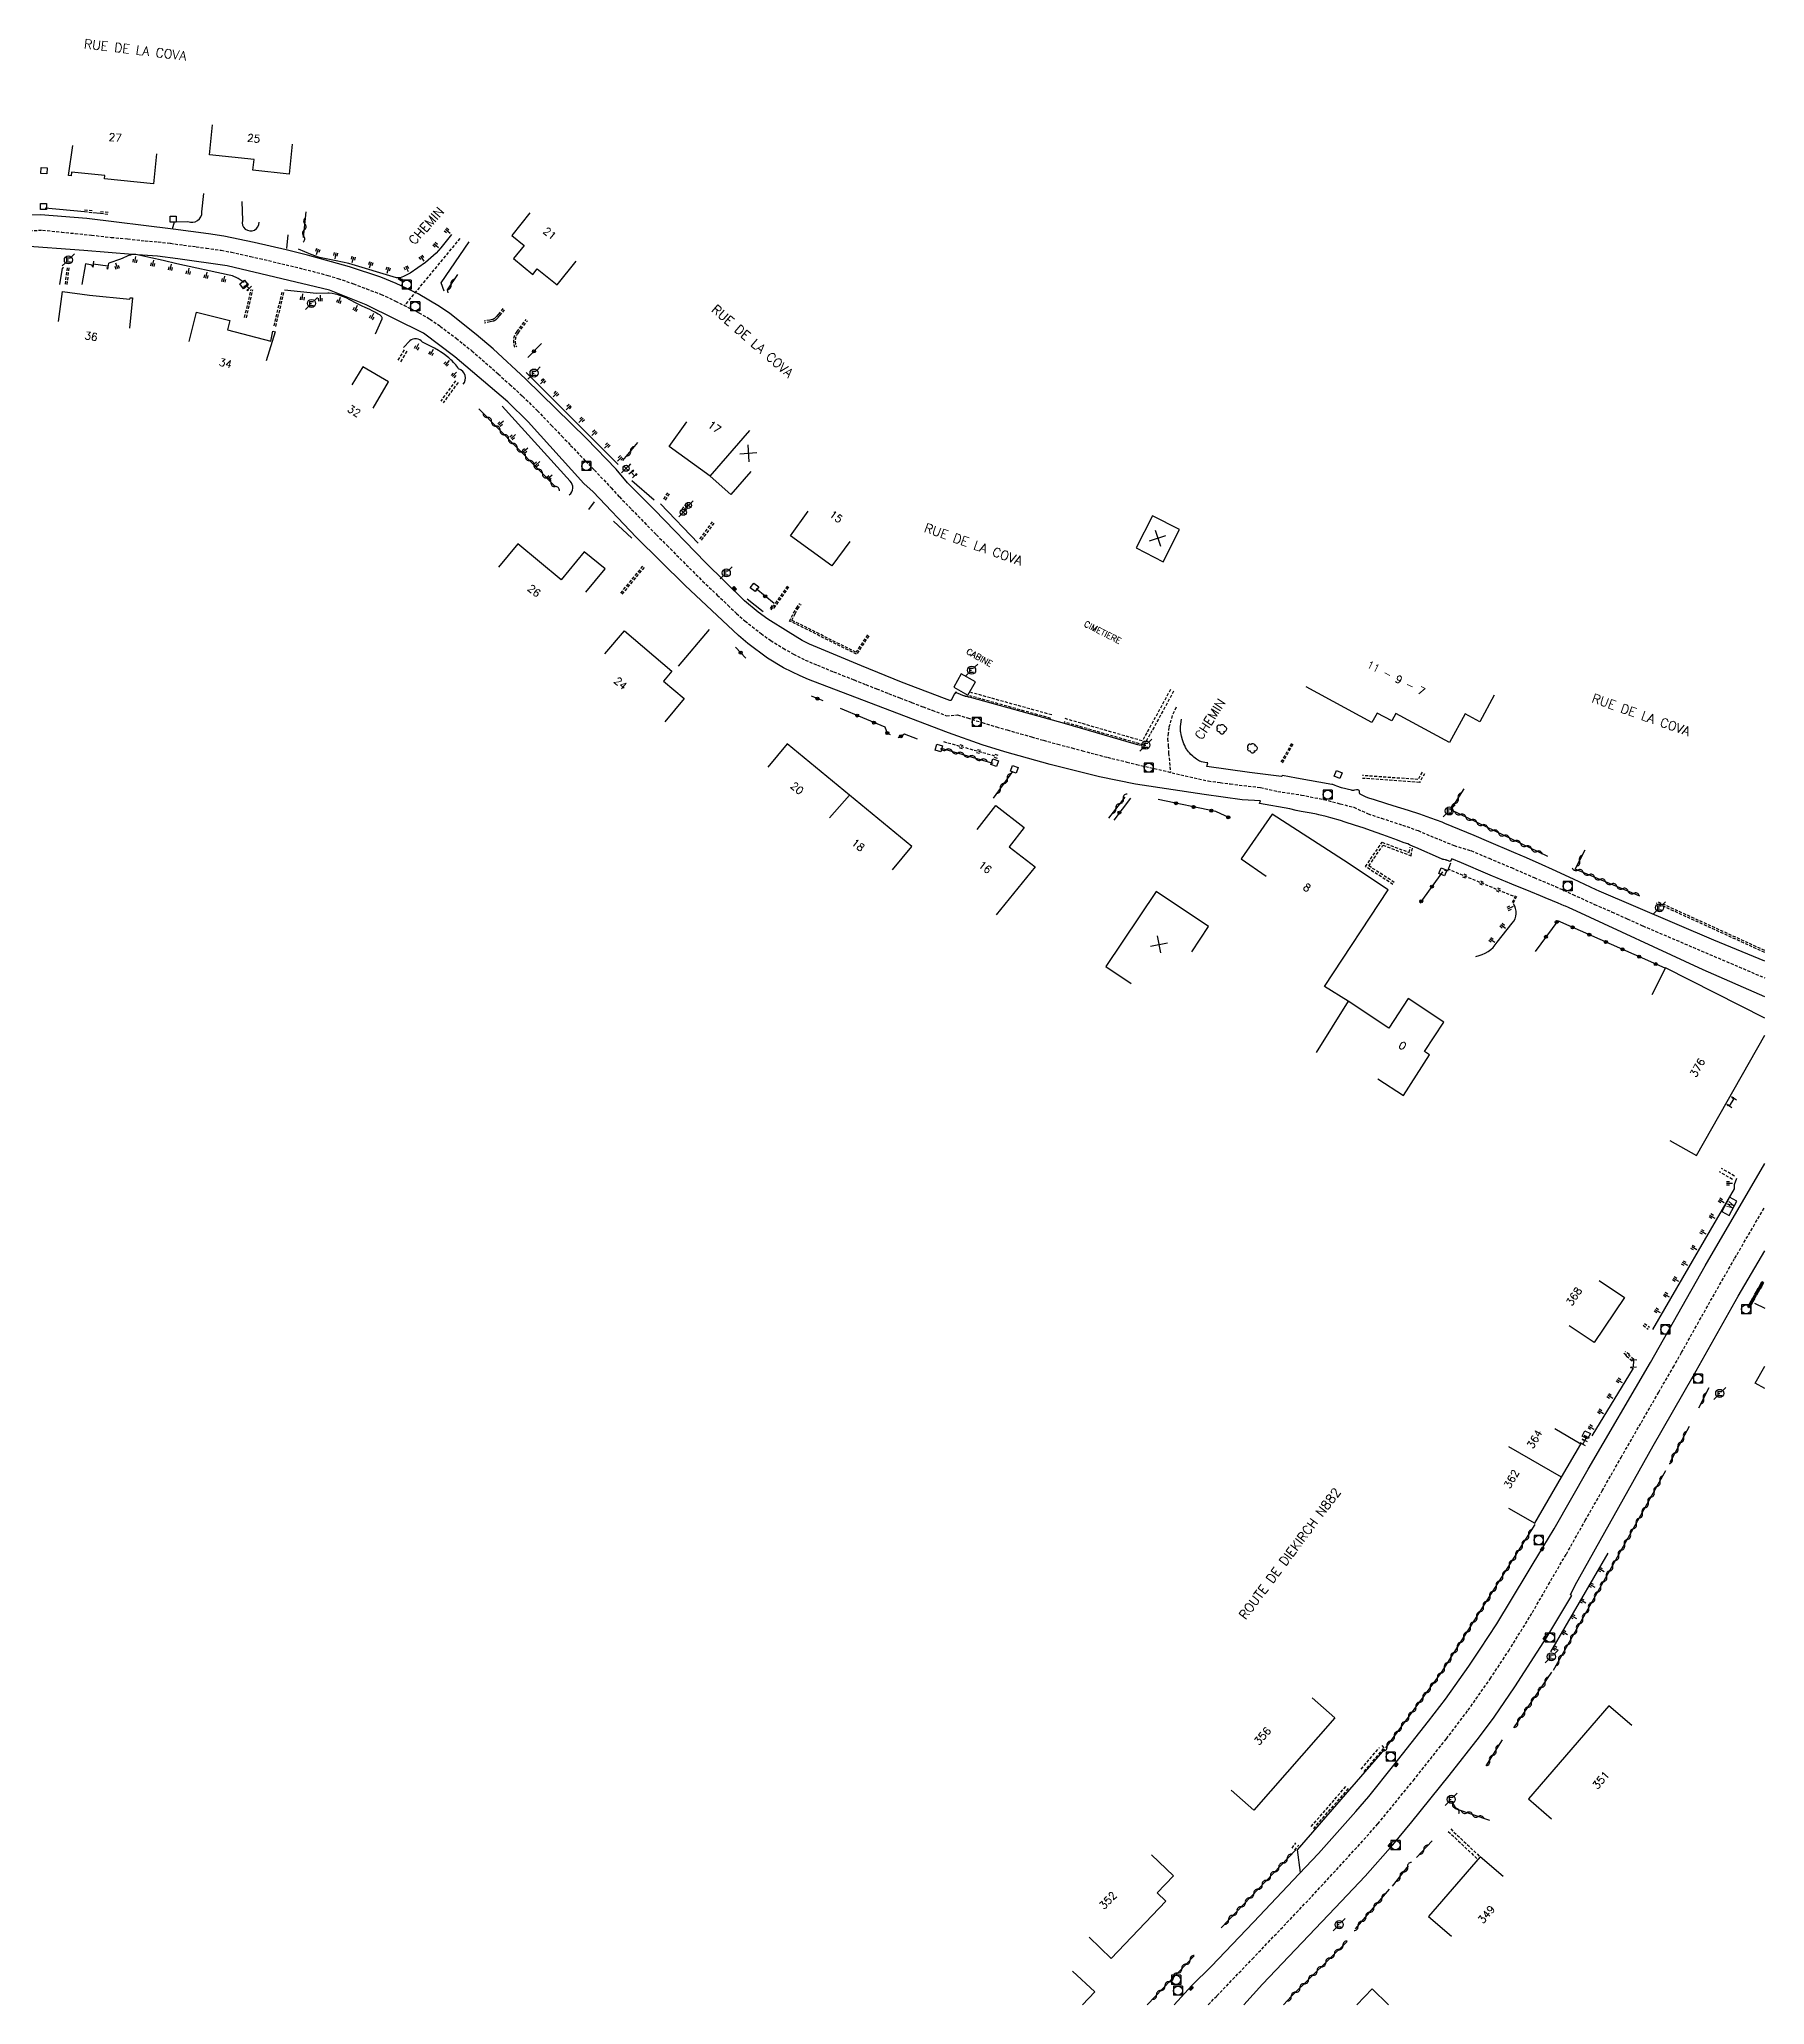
# Model space of a CAD drawing. Header units: millimetres. Extents: x 254000 to 255000, y 44000 to 45000.
# Drawn here: x 254715.3 to 255000, y 44000 to 44324.4 of the extents above; entities that cross this region are included whole.
import ezdxf
from ezdxf.enums import TextEntityAlignment as Align

# ---------------------------------------------------------------- set-up
doc = ezdxf.new("R2010")
doc.units = ezdxf.units.MM
doc.linetypes.add('DASHED', pattern=[0.75, 0.5, -0.25])
doc.layers.get('0').update_dxf_attribs({"linetype": 'CONTINUOUS'})
for name, color, linetype in [('W0001', 6, 'DASHED'), ('W0008', 7, 'CONTINUOUS'), ('W0100', 7, 'CONTINUOUS'), ('W0105', 7, 'CONTINUOUS'), ('W0112', 1, 'DASHED'), ('W0211', 2, 'CONTINUOUS'), ('W0220', 5, 'DASHED'), ('W0300', 7, 'CONTINUOUS'), ('W0310', 3, 'CONTINUOUS'), ('W0322', 7, 'CONTINUOUS'), ('W0400', 7, 'CONTINUOUS'), ('W0420', 7, 'CONTINUOUS'), ('W0454', 7, 'CONTINUOUS'), ('W0471', 7, 'CONTINUOUS'), ('W0984', 7, 'CONTINUOUS'), ('W0989', 7, 'CONTINUOUS'), ('W0991', 7, 'CONTINUOUS'), ('W1102', 7, 'CONTINUOUS')]:
    doc.layers.add(name, color=color, linetype=linetype)
doc.styles.get("Standard").update_dxf_attribs({"font": 'romans.shx', "width": 0.85})

# ---------------------------------------------------------------- blocks, each defined once
blk = doc.blocks.new('t310o')
at = {"color": 0, "linetype": 'Continuous'}
for centre, start, end in [((-0.5, 0.38), 216.8699, 323.1304), ((0.5, -0.37), 36.8699, 143.1303)]:
    blk.add_arc(centre, 0.625, start, end, dxfattribs=at)
blk = doc.blocks.new('t211o')
at = {"color": 0, "linetype": 'Continuous'}
for p, q in [((-0.29, 0.5), (-0.29, 0)), ((0, 1), (0, 0)), ((0.29, 0.5), (0.29, 0))]:
    blk.add_line(p, q, dxfattribs=at)
blk = doc.blocks.new('T400')
for p, q in [((-0.15, 0.3), (0.15, 0.3)), ((-0.15, -0.25), (-0.15, 0.3)), ((-0.15, 0.15), (0.15, 0.15)), ((-0.15, 0), (0.15, 0)), ((0.15, 0.3), (0.15, -0.25)), ((-0.15, -0.15), (0.15, -0.15)), ((-0.15, -0.25), (-0.15, -0.3)), ((-0.15, -0.3), (0.15, -0.3)), ((0.15, -0.3), (0.15, -0.25))]:
    blk.add_line(p, q)
blk = doc.blocks.new('t220o')
at = {"color": 0, "linetype": 'Continuous'}
for p, q in [((-0.25, 0.25), (0.25, 0.25)), ((-0.25, -0.25), (0.25, -0.25))]:
    blk.add_line(p, q, dxfattribs=at)
blk = doc.blocks.new('t322o')
at = {"color": 0, "linetype": 'Continuous'}
for radius in [0.25, 0.15]:
    blk.add_circle((0, 0), radius, dxfattribs=at)
blk = doc.blocks.new('t991o')
at = {"color": 0, "linetype": 'Continuous'}
for p, q in [((-1, 1), (1, -1)), ((-1, -1), (1, 1))]:
    blk.add_line(p, q, dxfattribs=at)
blk = doc.blocks.new('t112o')
at = {"color": 0, "linetype": 'Continuous'}
for p, q in [((-0.5, 0.5), (0.5, 0.5)), ((-0.5, -0.5), (-0.5, 0.5)), ((0.5, 0.5), (0.5, -0.5)), ((0.5, -0.5), (-0.5, -0.5))]:
    blk.add_line(p, q, dxfattribs=at)
blk = doc.blocks.new('T471')
for p, q in [((-0.333334, 0.333334), (-0.333334, -0.333334)), ((-0.333334, 0.333334), (0.333334, 0.333334)), ((-0.333334, 0), (0, 0)), ((0.500001, 0.500001), (1.000002, 1.000002)), ((-0.500001, -0.500001), (-1.000002, -1.000002)), ((-0.333334, -0.333334), (0.333334, -0.333334))]:
    blk.add_line(p, q)
blk.add_ellipse((0, 0), major_axis=(0.471405, 0.471405), ratio=1, start_param=5.4977871438, end_param=11.780972451)
blk = doc.blocks.new('t105o')
for p, q in [((-0.5, 0), (0.5, 0)), ((0.5, 0), (0.2, 0.1)), ((0.5, 0), (0.2, -0.1))]:
    blk.add_line(p, q)
blk = doc.blocks.new('T420')
for p, q in [((0.75, 0.75), (-0.75, 0.75)), ((-0.75, 0.75), (-0.75, -0.75)), ((0.75, 0.75), (0.75, -0.75)), ((0.75, -0.75), (-0.75, -0.75))]:
    blk.add_line(p, q)
blk.add_ellipse((0, 0), major_axis=(-0.53, 0.53), ratio=1, start_param=3.926991, end_param=10.210176)
blk = doc.blocks.new('T454')
for p, q in [((-0.25, 0.25), (0.25, -0.25)), ((-0.25, -0.25), (0.25, 0.25)), ((0.75, 0.75), (0.375, 0.375)), ((-0.375, -0.375), (-0.75, -0.75))]:
    blk.add_line(p, q)
blk.add_ellipse((0, 0), major_axis=(0.354, 0.354), ratio=1, start_param=5.497787143782138, end_param=11.78097245096172)
blk = doc.blocks.new('T300')
for p, q in [((-0.8, 0.51), (-0.86, 0.34)), ((-0.86, 0.34), (-0.86, 0.17)), ((-0.86, 0.17), (-0.74, 0.06)), ((-0.69, 0.63), (-0.8, 0.51)), ((-0.8, -0.06), (-0.74, 0.06)), ((-0.74, 0.06), (-0.69, 0.11)), ((-0.57, 0.69), (-0.69, 0.63)), ((-0.46, 0.69), (-0.57, 0.69)), ((-0.29, 0.63), (-0.46, 0.69)), ((-0.29, 0.63), (-0.17, 0.74)), ((-0.23, 0.57), (-0.29, 0.63)), ((-0.17, 0.74), (-0.06, 0.8)), ((-0.06, 0.8), (0.06, 0.8)), ((0.06, 0.8), (0.23, 0.74)), ((0.23, 0.74), (0.34, 0.63)), ((0.34, 0.63), (0.4, 0.51)), ((0.46, 0.46), (0.34, 0.46)), ((0.4, 0.51), (0.4, 0.46)), ((0.57, 0.4), (0.46, 0.46)), ((0.57, 0.4), (0.69, 0.29)), ((0.69, 0.29), (0.74, 0.17)), ((0.74, 0.06), (0.69, -0.17)), ((0.74, 0.17), (0.74, 0.06)), ((-0.8, -0.17), (-0.8, -0.06)), ((-0.8, -0.23), (-0.8, -0.17)), ((-0.74, -0.34), (-0.8, -0.23)), ((-0.69, -0.4), (-0.74, -0.34)), ((-0.51, -0.46), (-0.69, -0.4)), ((-0.4, -0.46), (-0.51, -0.46)), ((-0.4, -0.46), (-0.34, -0.46)), ((-0.34, -0.46), (-0.34, -0.4)), ((-0.34, -0.51), (-0.34, -0.46)), ((-0.29, -0.63), (-0.34, -0.51)), ((-0.17, -0.74), (-0.29, -0.63)), ((-0.06, -0.8), (-0.17, -0.74)), ((0.06, -0.8), (-0.06, -0.8)), ((0.17, -0.74), (0.06, -0.8)), ((0.23, -0.69), (0.17, -0.74)), ((0.29, -0.46), (0.23, -0.46)), ((0.29, -0.63), (0.23, -0.69)), ((0.46, -0.4), (0.29, -0.46)), ((0.34, -0.51), (0.29, -0.63)), ((0.34, -0.51), (0.34, -0.46)), ((0.57, -0.34), (0.46, -0.4)), ((0.63, -0.29), (0.57, -0.34)), ((0.69, -0.17), (0.63, -0.29))]:
    blk.add_line(p, q)

msp = doc.modelspace()

# ---------------------------------------------------------------- linework, layer by layer
at = {"layer": 'W0001'}
msp.add_line((254784.67, 44291.52), (254775.51, 44280.44), dxfattribs=at)
for points in [[(254713.64, 44292.79), (254715.81, 44292.88), (254718.91, 44292.56), (254718.91, 44292.56), (254721.18, 44292.32), (254723.9, 44292.05), (254727.12, 44291.68), (254729.84, 44291.44), (254732.72, 44291.12), (254734.86, 44290.95), (254736.9, 44290.7), (254736.9, 44290.7), (254739.06, 44290.41), (254741.14, 44290.14), (254742.82, 44289.91), (254745.29, 44289.55), (254746.97, 44289.24), (254750.12, 44288.54), (254751.64, 44288.18), (254751.64, 44288.18), (254753.84, 44287.67), (254755.98, 44287.17), (254758.15, 44286.63), (254760.33, 44286.09), (254762.87, 44285.4), (254762.87, 44285.4), (254764.53, 44284.9), (254764.53, 44284.9), (254767.09, 44284.02), (254767.09, 44284.02), (254769.24, 44283.2), (254771.68, 44282.28), (254771.68, 44282.28), (254774.04, 44281.15), (254776.03, 44280.18), (254777.92, 44279.24), (254779.73, 44278.19), (254781.43, 44277.02), (254781.43, 44277.02), (254784.05, 44275.02), (254786.65, 44272.95), (254788.92, 44270.96), (254791, 44269.14), (254792.91, 44267.41), (254795.02, 44265.45), (254797.44, 44263.1), (254799.77, 44260.66), (254801.49, 44258.89), (254802.94, 44257.36), (254805.41, 44254.76), (254806.86, 44253.28), (254809.61, 44250.35), (254810.99, 44248.86), (254810.99, 44248.86), (254813.01, 44246.79), (254813.01, 44246.79), (254815.11, 44244.62), (254817.1, 44242.59), (254818.86, 44240.84), (254818.86, 44240.84), (254821.5, 44238.17), (254824.73, 44234.96), (254827.14, 44232.65), (254828.91, 44230.96), (254828.91, 44230.96), (254830.32, 44229.62), (254830.32, 44229.62), (254831.72, 44228.38), (254831.72, 44228.38), (254834.37, 44226.28), (254835.96, 44225.16), (254838.03, 44223.87), (254839.7, 44222.92), (254841.66, 44221.91), (254843.66, 44221.08), (254843.66, 44221.08), (254846.34, 44219.98), (254847.81, 44219.4), (254849.72, 44218.65), (254849.72, 44218.65), (254851.66, 44217.87), (254853.43, 44217.18), (254853.43, 44217.18), (254855.43, 44216.39), (254857.29, 44215.66), (254859.22, 44214.93), (254859.22, 44214.93), (254861.11, 44214.2), (254862.61, 44213.63), (254864.99, 44212.73), (254866.81, 44212.87), (254866.81, 44212.87), (254868.44, 44212.36), (254870.86, 44211.61), (254870.86, 44211.61), (254873.2, 44210.9), (254874.98, 44210.38), (254877.18, 44209.76), (254877.18, 44209.76), (254879.01, 44209.24), (254880.97, 44208.69), (254883.33, 44208.03), (254885.68, 44207.43), (254885.68, 44207.43), (254887.4, 44206.95), (254889.51, 44206.4), (254891.55, 44205.87), (254891.55, 44205.87), (254894.72, 44205.09), (254894.72, 44205.09), (254896.34, 44204.67), (254908.17, 44201.97), (254908.17, 44201.97), (254910.15, 44201.7), (254911.8, 44201.47), (254916.79, 44200.9), (254919.64, 44200.24), (254923.54, 44199.65), (254927.23, 44198.91), (254929.96, 44198.2), (254932.17, 44197.63), (254934.55, 44196.56), (254934.55, 44196.56), (254936.74, 44195.81), (254940.24, 44194.69), (254942.79, 44193.77), (254942.79, 44193.77), (254944.84, 44192.9), (254948.74, 44191.31), (254951.53, 44190.47), (254954.52, 44189.2), (254958.19, 44187.66), (254961.96, 44186.02), (254965.47, 44184.55), (254968.34, 44183.23), (254971.9, 44181.6), (254974.83, 44180.33), (254977.32, 44179.21), (254979.88, 44178.05), (255000, 44169.47)], [(254902.85, 44214.13), (254902.21, 44212.75), (254901.68, 44210.78), (254901.57, 44209.83), (254901.46, 44208.92), (254901.57, 44207.75), (254901.62, 44206.53), (254901.95, 44203.39)], [(254908.18, 44000), (254909.6, 44001.46), (254915.45, 44007.56), (254921.15, 44013.54), (254925.25, 44017.85), (254930.83, 44023.89), (254936.18, 44029.85), (254942.03, 44037.02), (254947.48, 44043.9), (254947.48, 44043.9), (254951.06, 44048.61), (254954.71, 44053.79), (254957.75, 44058.42), (254961.68, 44064.73), (254964.32, 44069.35), (254967.27, 44074.37), (254970.39, 44079.92), (254973.18, 44084.81), (254976.3, 44090.31), (254979.65, 44096.11), (254982.52, 44101.09), (254984.93, 44105.25), (254986.28, 44107.66), (254988.89, 44112.3), (254991.07, 44116.2), (254995.07, 44123.19), (254998.13, 44128.43), (255000, 44131.63)]]:
    msp.add_lwpolyline(points, dxfattribs=at)
at = {"layer": 'W0008'}
for points in [[(254716.25, 44296.56), (254722.7, 44295.93)], [(254742.11, 44295.88), (254742.43, 44298.92)], [(254748.71, 44297.61), (254748.77, 44294.49)], [(254896.97, 44207.81), (254896.57, 44207.94), (254895.97, 44208.12), (254884.43, 44211.44), (254869.13, 44215.69), (254868.98, 44215.73), (254868.67, 44215.81), (254868.61, 44215.82), (254868.57, 44215.83), (254868.49, 44215.85), (254868.33, 44215.88), (254868.25, 44215.9), (254868.17, 44215.92), (254868.13, 44215.93), (254868.08, 44215.94), (254867.98, 44215.97), (254867.88, 44216.01), (254867.81, 44216.03), (254867.68, 44216.08), (254867.28, 44216.24), (254866.65, 44216.51), (254866.56, 44216.68), (254866.22, 44216.31), (254865.82, 44215.36), (254865.75, 44215.27), (254865.53, 44215.23), (254864.67, 44215.56), (254857.53, 44218.3), (254850.93, 44220.96), (254842.34, 44224.57), (254841.13, 44225.17), (254838.83, 44226.58), (254835.49, 44228.69), (254833.87, 44229.81), (254831.62, 44231.71), (254825.2, 44238.04), (254816.76, 44246.73), (254812.34, 44251.18), (254810.45, 44253.43), (254805.58, 44258.5), (254795.48, 44268.31), (254790.14, 44273.29), (254787.38, 44275.68), (254783.03, 44279.1), (254781.33, 44280.27), (254777.81, 44282.34), (254774.13, 44284.09), (254771.61, 44285.1), (254766.45, 44286.81), (254759.5, 44288.77), (254756.01, 44289.65), (254750.74, 44290.85), (254745.74, 44291.9), (254743.21, 44292.29), (254737.34, 44293.01), (254723.1, 44294.79), (254715.48, 44295.39), (254712.24, 44295.29)], [(254724.11, 44295.77), (254725.35, 44295.66)], [(254737.25, 44293.08), (254737.56, 44294.27), (254739.79, 44294.28)], [(255000, 44166.33), (254989.83, 44170.78), (254968.22, 44180.79), (254967.86, 44180.96), (254967.62, 44181.06), (254967.14, 44181.28), (254966.9, 44181.38), (254966.42, 44181.59), (254965.94, 44181.79), (254964.98, 44182.2), (254963.79, 44182.69), (254963, 44183.02), (254961.42, 44183.67), (254958.25, 44184.96), (254957.2, 44185.4), (254956.67, 44185.62), (254955.62, 44186.05), (254955.09, 44186.27), (254954.3, 44186.61), (254949.97, 44188.44), (254948.38, 44189.13), (254948.07, 44188.67), (254947.64, 44188.83), (254947.61, 44188.85), (254947.54, 44188.87), (254947.47, 44188.89), (254947.42, 44188.9), (254947.32, 44188.93), (254947.03, 44188.99), (254946.94, 44189.02), (254946.89, 44189.03), (254946.83, 44189.05), (254946.8, 44189.06), (254946.75, 44189.08), (254946.68, 44189.1), (254942.42, 44190.97), (254941.98, 44191.17), (254941.39, 44191.44), (254941.09, 44191.57), (254940.53, 44191.78), (254939.78, 44192.04), (254939.41, 44192.17), (254936.97, 44193.08), (254934.92, 44193.81), (254933.89, 44194.17), (254932.33, 44194.69), (254930.77, 44195.18), (254929.99, 44195.42), (254928.42, 44195.87), (254927.63, 44196.09), (254926.44, 44196.4), (254926.02, 44196.5), (254925.18, 44196.66), (254923.5, 44196.94), (254922.94, 44197.05), (254922.66, 44197.11), (254921.61, 44197.37), (254916.63, 44198.25), (254916.78, 44198.69), (254913.77, 44198.86), (254907.49, 44199.72), (254896.17, 44201.43), (254890.25, 44202.67), (254882.1, 44204.66), (254874.58, 44206.78), (254870.85, 44207.95), (254865.32, 44209.89), (254851.01, 44215.33), (254842.2, 44218.72), (254840.8, 44219.3), (254838.07, 44220.65), (254835.45, 44222.23), (254832.19, 44224.65), (254830.67, 44225.99), (254821.84, 44234.2), (254813.75, 44242.21), (254806.64, 44249.67), (254805.11, 44251.07), (254795.95, 44261.24), (254792.56, 44264.52), (254783.86, 44271.99), (254778.66, 44275.86), (254769.23, 44280.53), (254763.16, 44282.97), (254746.28, 44286.99), (254738.11, 44288.16), (254734.77, 44288.6), (254730.64, 44288.86), (254722.6, 44289.52), (254712.08, 44290.29)], [(254756.28, 44292.11), (254756.07, 44289.85)], [(254782.05, 44282.83), (254781.56, 44284.18), (254786.22, 44290.95)], [(254719.33, 44286.68), (254719.04, 44286.62), (254718.61, 44283.91)], [(254724, 44287.08), (254722.9, 44287.3), (254722.29, 44283.93)], [(254813.05, 44251.57), (254816.72, 44248.35)], [(254806.81, 44248.06), (254805.92, 44246.79)], [(254824.01, 44241.2), (254817.79, 44247.73)], [(254810.03, 44244.87), (254813.04, 44242.06)], [(254834.71, 44229.86), (254832.09, 44231.99)], [(254825.8, 44226.97), (254820.67, 44220.89)], [(255000, 44172.21), (254991.63, 44175.7), (254972.66, 44183.78), (254972.19, 44183.98), (254971.25, 44184.42), (254969.39, 44185.33), (254968.45, 44185.77), (254965, 44187.34), (254963.28, 44188.11), (254960.67, 44189.26), (254958.6, 44190.15), (254954.45, 44191.92), (254952.04, 44192.95), (254947.21, 44194.97), (254946.76, 44195.15), (254945.85, 44195.51), (254944.93, 44195.85), (254944.31, 44196.06), (254943.08, 44196.48), (254941.21, 44197.07), (254938.71, 44197.84), (254937.46, 44198.23), (254935.59, 44198.83), (254934.66, 44199.15), (254934.22, 44199.31), (254934, 44199.41), (254933.69, 44199.56), (254933.23, 44199.81), (254933.21, 44199.83), (254933.19, 44199.86), (254933.17, 44199.95), (254933.15, 44199.98), (254933.14, 44200.26), (254933.13, 44200.31), (254933.08, 44200.38), (254933.02, 44200.43), (254932.96, 44200.45), (254932.84, 44200.48), (254932.63, 44200.48), (254932.3, 44200.44), (254932.14, 44200.42), (254931.91, 44200.42), (254931.81, 44200.44), (254930.18, 44200.86), (254929.37, 44201.09), (254929.1, 44201.2), (254928.75, 44201.36), (254928.57, 44201.41), (254922.76, 44202.43), (254920.45, 44202.87), (254920.28, 44202.68), (254914.96, 44203.39), (254907.96, 44204.34), (254908.08, 44204.94), (254907.58, 44205.04), (254907.03, 44205.14), (254906.93, 44205.16), (254906.75, 44205.24), (254906.57, 44205.34), (254906.24, 44205.58), (254905.81, 44205.9), (254905.61, 44206.06), (254905.32, 44206.33), (254905.05, 44206.61), (254904.92, 44206.76), (254904.75, 44206.98), (254904.59, 44207.22), (254904.51, 44207.35), (254904.43, 44207.5), (254904.29, 44207.81), (254904.16, 44208.12), (254903.93, 44208.76), (254903.75, 44209.36), (254903.68, 44209.66), (254903.62, 44209.97), (254903.6, 44210.12), (254903.57, 44210.49), (254903.57, 44210.67), (254903.58, 44210.95), (254903.62, 44211.35), (254903.77, 44212.15)], [(254948.15, 44188.42), (254947.66, 44187.07), (254947.18, 44187.18)], [(254902.52, 44000), (254905.47, 44003.15), (254908.63, 44006.29), (254915.62, 44013.64), (254923.17, 44021.58), (254926.34, 44024.96), (254932.52, 44031.86), (254934.65, 44034.37), (254938.81, 44039.51), (254944.51, 44046.77), (254947.3, 44050.45), (254951.19, 44055.88), (254953.07, 44058.65), (254955.77, 44062.87), (254963.38, 44075.48), (254965.26, 44078.55), (254970.89, 44088.38), (254981.18, 44105.99), (254990.18, 44121.96), (255000, 44138.85)], [(254914.02, 44000), (254917.1, 44003.37), (254929.11, 44016.01), (254934.05, 44021.23), (254938.64, 44026.41), (254941.79, 44030.16), (254947.94, 44037.8), (254952.92, 44044.2), (254955.33, 44047.45), (254958.77, 44052.46), (254964.03, 44060.66), (254968.15, 44067.51), (254967.98, 44067.63), (254968.73, 44069.22), (254981.61, 44092.23), (254988.22, 44103.71), (254995.6, 44116.92), (255000, 44124.44)], [(254923.39, 44021.8), (254922.9, 44025.56), (254937.32, 44042.19)]]:
    msp.add_lwpolyline(points, dxfattribs=at)
for points in [[(254739.78, 44294.28, 0.532316), (254742.11, 44295.88)], [(254748.77, 44294.49, 1.136603), (254751.54, 44294.18)]]:
    msp.add_lwpolyline(points, format="xyb", dxfattribs=at)
at = {"layer": 'W0100'}
for points in [[(254757.01, 44307.09), (254756.48, 44302.11), (254750.51, 44302.75), (254750.7, 44304.51), (254743.35, 44305.29), (254743.87, 44310.26)], [(254734.59, 44305.48), (254734.08, 44300.5), (254726.02, 44301.32), (254726.08, 44301.89), (254720.6, 44302.45), (254720.52, 44301.86), (254720.09, 44301.92), (254720.77, 44306.87)], [(254796.23, 44295.76), (254793.22, 44291.99), (254795.25, 44290.36), (254793.49, 44288.17), (254796.73, 44285.57), (254797.45, 44286.47), (254800.71, 44283.86), (254803.84, 44287.76)], [(254726.58, 44286.91), (254724.13, 44287.25)], [(254749.91, 44283.26), (254749.37, 44283.78)], [(254718.45, 44277.79), (254719.09, 44282.75), (254723.57, 44282.17), (254730.22, 44281.46), (254730.27, 44281.73), (254730.64, 44281.69), (254730.16, 44276.72)], [(254739.99, 44274.47), (254741.2, 44279.32), (254746.72, 44277.94), (254746.32, 44276.4), (254753.45, 44274.56), (254753.81, 44276.2), (254754.19, 44276.08), (254752.7, 44271.31)], [(254770.34, 44263.51), (254772.87, 44267.83), (254768.63, 44270.31), (254766.82, 44267.33)], [(254832.68, 44253.04), (254829.41, 44249.26), (254825.96, 44252.25), (254819.18, 44257.19), (254822.12, 44261.23)], [(254812.93, 44252.95), (254813.51, 44252.32)], [(254849, 44241.49), (254846.05, 44237.45), (254839.22, 44242.43), (254842.16, 44246.47)], [(254805.44, 44233.12), (254808.63, 44236.97), (254805.2, 44239.81), (254801.36, 44235.16), (254794.21, 44241.08), (254791.02, 44237.23)], [(254808.58, 44222.93), (254811.82, 44226.74), (254819.65, 44220.07), (254818.28, 44218.46), (254821.7, 44215.55), (254818.47, 44211.74)], [(254955.37, 44216.15), (254952.99, 44211.75), (254950.55, 44213.07), (254947.97, 44208.3), (254939.11, 44213.08), (254938.46, 44211.87), (254936.03, 44213.18), (254935.19, 44211.63), (254924.31, 44217.5)], [(254856.06, 44187.31), (254859.24, 44191.17), (254838.66, 44208.12), (254835.48, 44204.26)], [(254870.04, 44193.98), (254873.11, 44197.93), (254877.8, 44194.27), (254875.34, 44191.11), (254879.58, 44187.81), (254873.17, 44179.86)], [(254936.17, 44152.8), (254940.37, 44150.08), (254944.69, 44156.76), (254943.87, 44157.3), (254947.03, 44162.18), (254941.19, 44166.05), (254937.96, 44161.18), (254931.24, 44165.64), (254927.35, 44168.05), (254937.88, 44183.98), (254930.49, 44188.92), (254918.71, 44196.49), (254913.61, 44189.12), (254917.73, 44186.28)], [(254905.46, 44173.79), (254908.23, 44177.96), (254899.6, 44183.71), (254891.28, 44171.32), (254895.44, 44168.54)], [(255000, 44162.83), (254983.65, 44171.13), (254981.38, 44166.67)], [(254984.37, 44142.65), (254988.72, 44140.18), (255000, 44160)], [(254994.18, 44148.3), (254994.94, 44149.55)], [(254972.69, 44119.51), (254976.84, 44116.74), (254971.86, 44109.29), (254967.71, 44112.06)], [(254978.35, 44105.2), (254978.38, 44106.4)], [(255000, 44101.69), (254998.41, 44102.58), (255000, 44105.4)], [(254957.73, 44081.95), (254962.06, 44079.45), (254966.46, 44087.08), (254969.66, 44092.52), (254965.35, 44095.05)], [(254970.01, 44092.48), (254970.31, 44093.11), (254970.66, 44093.73)], [(254925.31, 44050.66), (254929.08, 44047.37), (254915.72, 44032.1), (254911.95, 44035.39)], [(254978.08, 44046.07), (254974.3, 44049.34), (254961.02, 44033.96), (254964.8, 44030.7)], [(254888.54, 44011.12), (254892.15, 44007.65), (254901.19, 44017.08), (254899.73, 44018.47), (254902.41, 44021.27), (254898.8, 44024.73)], [(254956.82, 44021.13), (254953.04, 44024.39), (254944.54, 44014.56), (254948.33, 44011.29)], [(254887.44, 44000), (254889.43, 44002.11), (254885.79, 44005.54)], [(254932.7, 44000), (254935.21, 44002.61), (254937.93, 44000)]]:
    msp.add_lwpolyline(points, dxfattribs=at)
for points in [[(254903.42, 44243.46), (254898.96, 44245.73), (254896.26, 44240.42), (254900.73, 44238.15)], [(254868.52, 44216.15), (254869.74, 44218.31), (254867.39, 44219.63), (254866.17, 44217.46)], [(254994.21, 44133.3), (254992.92, 44130.9), (254994.15, 44130.24), (254995.43, 44132.61)]]:
    msp.add_lwpolyline(points, close=True, dxfattribs=at)
at = {"layer": 'W0112'}
for points in [[(254722.74, 44296.24), (254724.15, 44296.07)], [(254722.71, 44295.94), (254724.11, 44295.78)], [(254725.35, 44295.66), (254726.75, 44295.5)], [(254725.38, 44295.96), (254726.78, 44295.8)], [(254719.57, 44283.94), (254719.9, 44286.72)], [(254719.86, 44283.9), (254720.2, 44286.68)], [(254749.15, 44278.48), (254750.2, 44283.09)], [(254749.45, 44278.42), (254750.49, 44283.03)], [(254755.29, 44282.66), (254753.93, 44276.98)], [(254755.58, 44282.59), (254754.22, 44276.91)], [(254791.77, 44279.94), (254790.97, 44278.95), (254790.88, 44278.84), (254790.76, 44278.69), (254790.7, 44278.62), (254790.64, 44278.55), (254790.62, 44278.51), (254790.57, 44278.47), (254790.51, 44278.4), (254790.48, 44278.38), (254790.44, 44278.33), (254790.39, 44278.3), (254790.37, 44278.28), (254790.33, 44278.25), (254790.31, 44278.24), (254790.29, 44278.22), (254790.24, 44278.19), (254790.21, 44278.18), (254790.2, 44278.17), (254790.18, 44278.16), (254790.15, 44278.15), (254790.13, 44278.15), (254790.11, 44278.14), (254790.07, 44278.13), (254789.61, 44278.04), (254788.68, 44277.85)], [(254792, 44279.75), (254791.2, 44278.77), (254791.12, 44278.66), (254791, 44278.5), (254790.93, 44278.43), (254790.87, 44278.35), (254790.84, 44278.32), (254790.79, 44278.26), (254790.72, 44278.19), (254790.69, 44278.16), (254790.64, 44278.11), (254790.58, 44278.06), (254790.55, 44278.04), (254790.5, 44278.01), (254790.48, 44277.99), (254790.44, 44277.96), (254790.38, 44277.93), (254790.34, 44277.91), (254790.32, 44277.9), (254790.29, 44277.89), (254790.24, 44277.87), (254790.22, 44277.86), (254790.19, 44277.85), (254790.14, 44277.84), (254789.67, 44277.74), (254788.74, 44277.55)], [(254794.07, 44276.11), (254795.58, 44278.11)], [(254794.3, 44275.93), (254795.82, 44277.93)], [(254775.45, 44273.13), (254774.35, 44271.27)], [(254775.89, 44272.88), (254774.79, 44271.01)], [(254783.95, 44268.01), (254781.5, 44264.67)], [(254784.36, 44267.71), (254781.91, 44264.37)], [(254818.33, 44248.48), (254819.02, 44249.61)], [(254818.61, 44248.31), (254819.3, 44249.44)], [(254822, 44247.8), (254821.07, 44246.49)], [(254822.27, 44247.6), (254821.34, 44246.29)], [(254824.29, 44241.92), (254826.43, 44244.82)], [(254824.56, 44241.72), (254826.7, 44244.62)], [(254814.82, 44237.4), (254811.17, 44232.97)], [(254815.06, 44237.21), (254811.4, 44232.78)], [(254838.71, 44234.13), (254836.36, 44230.77), (254836.15, 44230.86), (254835.75, 44230.31)], [(254838.92, 44233.98), (254836.45, 44230.44), (254836.23, 44230.54), (254835.96, 44230.16)], [(254852.16, 44225.91), (254850.12, 44222.88), (254839.2, 44228.32), (254839.16, 44228.3), (254839.07, 44228.32), (254839.75, 44229.68), (254840.22, 44230.5), (254840.79, 44231.27)], [(254851.94, 44226.06), (254850.03, 44223.21), (254839.45, 44228.49), (254839.98, 44229.56), (254840.44, 44230.36), (254841, 44231.11)], [(254882.19, 44212.3), (254868.81, 44216.02)], [(254882.34, 44212.86), (254868.97, 44216.58)], [(254902.46, 44216.8), (254898.55, 44209.62), (254897.54, 44207.89), (254884.37, 44211.7)], [(254901.94, 44217.08), (254898.04, 44209.91), (254897.26, 44208.58), (254884.53, 44212.26)], [(254920.23, 44205.1), (254922.06, 44208.31)], [(254920.43, 44204.98), (254922.26, 44208.19)], [(254943.86, 44203.17), (254943.04, 44201.71), (254933.61, 44202.4)], [(254943.46, 44203.4), (254942.78, 44202.2), (254933.65, 44202.87)], [(254938.64, 44184.89), (254934.11, 44187.85), (254936.86, 44191.84), (254941.34, 44190.17), (254941.5, 44191.02)], [(254938.86, 44185.22), (254934.67, 44187.96), (254937.01, 44191.36), (254941.65, 44189.62), (254941.89, 44190.94)], [(254958.37, 44181.94), (254958.9, 44183.05)], [(254958.55, 44181.86), (254959.08, 44182.96)], [(255000, 44173.66), (254982.16, 44181.79)], [(255000, 44173.99), (254982.28, 44182.06)], [(254994.7, 44136.19), (254992.52, 44137.46)], [(254995.03, 44136.75), (254992.85, 44138.02)], [(254979.95, 44112.14), (254980.76, 44111.5)], [(254980.18, 44112.44), (254981, 44111.81)], [(254978.14, 44106.21), (254977.1, 44107.05), (254977.17, 44107.2), (254976.75, 44107.5)], [(254978.39, 44106.51), (254977.59, 44107.16), (254977.67, 44107.32), (254976.97, 44107.81)], [(254933.41, 44038.88), (254936.36, 44042.39), (254936.32, 44042.43)], [(254933.89, 44038.47), (254937.22, 44042.42), (254936.77, 44042.87)], [(254925.15, 44029.41), (254931.04, 44036.18)], [(254925.57, 44029.05), (254931.45, 44035.82)], [(254947.79, 44028.6), (254952.67, 44023.96)], [(254948.18, 44029.01), (254953.06, 44024.38)], [(254922, 44025.86), (254922.65, 44026.7)], [(254922.45, 44025.51), (254923.1, 44026.35)]]:
    msp.add_lwpolyline(points, dxfattribs=at)
for points in [[(254794.07, 44276.11, 0.31245), (254793.79, 44273.46)], [(254794.29, 44275.91, 0.31245), (254794.05, 44273.61, 0.31245)]]:
    msp.add_lwpolyline(points, format="xyb", dxfattribs=at)
at = {"layer": 'W0211'}
for points in [[(254783.31, 44292.17), (254781.54, 44289.96), (254780.76, 44289.1), (254779.01, 44287.56), (254776.47, 44285.79), (254775.39, 44285.21), (254774.81, 44285), (254774.2, 44285.01), (254766.32, 44287.39), (254764.25, 44287.81), (254761.48, 44288.38), (254760.15, 44288.84), (254758.05, 44289.75)], [(254749.06, 44284.24), (254748.25, 44284.8), (254748.08, 44284.9), (254747.74, 44285.08), (254747.38, 44285.23), (254747.13, 44285.31), (254746.62, 44285.44), (254737.95, 44287.33), (254735.69, 44287.84), (254733.68, 44288.3), (254732.67, 44288.52), (254731.17, 44288.83), (254731.07, 44288.85), (254730.88, 44288.86), (254730.7, 44288.85), (254730.57, 44288.83), (254730.33, 44288.77), (254730.14, 44288.72), (254729.77, 44288.57), (254729.04, 44288.23), (254728.68, 44288.09), (254726.71, 44287.4)], [(254770.74, 44275.78), (254771.82, 44278.22), (254771.84, 44278.27), (254771.86, 44278.36), (254771.84, 44278.46), (254771.81, 44278.52), (254771.73, 44278.64), (254771.65, 44278.72), (254771.45, 44278.88), (254771.21, 44279.02), (254770.89, 44279.19), (254770.75, 44279.27), (254770.18, 44279.58), (254769.8, 44279.77), (254769.02, 44280.12), (254768.57, 44280.33), (254767.67, 44280.78), (254766.49, 44281.4), (254765.89, 44281.69), (254765.29, 44281.95), (254764.98, 44282.06), (254764.57, 44282.2), (254764.37, 44282.26), (254764.06, 44282.33), (254763.58, 44282.42), (254763.1, 44282.46), (254762.86, 44282.46), (254761, 44282.44), (254755.75, 44282.95)], [(254776.39, 44274.6), (254775.35, 44273.51)], [(254784.46, 44269.96), (254784.31, 44270.19), (254783.99, 44270.63), (254783.63, 44271.04), (254783.37, 44271.31), (254783.2, 44271.48), (254782.83, 44271.81), (254782.4, 44272.15), (254782.1, 44272.38), (254781.48, 44272.8), (254781.15, 44273), (254780.5, 44273.37), (254779.84, 44273.73), (254779.39, 44273.95), (254778.5, 44274.38)], [(254810.78, 44254.22), (254795.62, 44269.4)], [(254802.85, 44251.44), (254791.67, 44263.81)], [(254981.54, 44111.45), (254995.02, 44134.65), (254995, 44135.39), (254995.42, 44136.42)], [(254971.55, 44093.86), (254978.33, 44105.04)], [(254964.69, 44058.24), (254974.17, 44074.53)]]:
    msp.add_lwpolyline(points, dxfattribs=at)
for points in [[(254778.5, 44274.38, 0.438272), (254776.39, 44274.6)], [(254785.2, 44267.43, 0.558447), (254784.46, 44269.96)], [(254802.71, 44249.19, 0.489563), (254802.85, 44251.44)], [(254952.35, 44173.02, 0.218611), (254955.84, 44175.35), (254958.35, 44178.49, 0.330323), (254958.55, 44181.69)]]:
    msp.add_lwpolyline(points, format="xyb", dxfattribs=at)
at = {"layer": 'W0220'}
for points in [[(254864.48, 44208.47), (254873.16, 44206.06)], [(254958.53, 44182.93), (254947.75, 44187.4)]]:
    msp.add_lwpolyline(points, dxfattribs=at)
at = {"layer": 'W0310'}
for points in [[(254758.86, 44291.68), (254759.29, 44295.88)], [(254782.73, 44282.51), (254782.61, 44283.02), (254784.34, 44285.55)], [(254800.45, 44250.5), (254787.8, 44263.41)], [(254811.55, 44254.84), (254814.06, 44257.81)], [(254864.07, 44207.37), (254872.63, 44204.91)], [(254875.85, 44203.51), (254872.7, 44199.12)], [(254894.38, 44199.31), (254891.7, 44195.85)], [(254964.2, 44189.48), (254948.23, 44197.18), (254950.41, 44200.69)], [(254979.39, 44182.98), (254968.73, 44187.43), (254970.4, 44190.58)], [(254998.33, 44115.8), (255000, 44114.96)], [(254989.12, 44098.49), (254990.83, 44101.85)], [(254984.4, 44089.55), (254987.58, 44095.46)], [(254965.13, 44055.23), (254975.45, 44073.41), (254983.7, 44088.14)], [(254937.46, 44042.39), (254946.68, 44054.84), (254962.13, 44079.23)], [(254958.62, 44045.69), (254964.9, 44054.88)], [(254954.04, 44039.41), (254956.72, 44043.7)], [(254954.64, 44030.41), (254949.12, 44032.28), (254948.41, 44033.46)], [(254942.53, 44024.3), (254945.11, 44027.06)], [(254910.29, 44012.71), (254922.6, 44025.55)], [(254938.59, 44019.58), (254941.23, 44022.9)], [(254932.48, 44012.52), (254938.11, 44019.07)], [(254898.1, 44000), (254905.82, 44008.05)], [(254920.57, 44000), (254921.93, 44001.39), (254931.07, 44010.44)]]:
    msp.add_lwpolyline(points, dxfattribs=at)
at = {"layer": 'W0322'}
for points in [[(254795.91, 44271.88), (254798.16, 44274.17)], [(254836.52, 44231.23), (254833.59, 44233.67)], [(254830.17, 44224.04), (254831.85, 44222.21)], [(254844.64, 44215.18), (254842.72, 44215.94)], [(254855.75, 44209.6), (254855.23, 44209.81), (254854.83, 44210.85), (254847.47, 44213.91)], [(254860.19, 44208.87), (254858.07, 44209.71), (254856.99, 44209.07)], [(254895.32, 44199.15), (254892.58, 44195.49)], [(254911.69, 44195.86), (254909.43, 44196.9), (254899.89, 44198.92)], [(254946.85, 44186.96), (254943.1, 44181.82)], [(254983.57, 44171.06), (254965.84, 44178.9), (254962.11, 44173.83)]]:
    msp.add_lwpolyline(points, dxfattribs=at)
at = {"layer": 'W1102'}
for points in [[(254825.96, 44252.25), (254832.51, 44259.81)], [(254845.67, 44195.87), (254848.95, 44199.65)], [(254931.24, 44165.64), (254925.97, 44157.13)], [(254966.46, 44087.08), (254957.8, 44092.08)]]:
    msp.add_lwpolyline(points, dxfattribs=at)

# ---------------------------------------------------------------- block references
at = {"layer": 'W0105'}
for p, rotation in [((254724.13, 44287.25), 263.0035597809338), ((254726.58, 44286.91), 261.5399358352446), ((254749.37, 44283.78), 227.4099616666172), ((254749.91, 44283.26), 225.9140310271832), ((254812.93, 44252.95), 39.80052349877226), ((254813.51, 44252.32), 42.40503546986638), ((254994.18, 44148.3), 147.6515367111878), ((254994.94, 44149.55), 146.418594479791), ((254978.35, 44105.2), 182.0767610236908), ((254978.38, 44106.4), 179.4903002147565), ((254970.01, 44092.48), 150.4491102191421), ((254970.31, 44093.11), 152.1495023982077), ((254970.66, 44093.73), 153.9811518304243)]:
    msp.add_blockref('t105o', p, dxfattribs=dict(at, rotation=rotation))
at = {"layer": 'W0112'}
for p, rotation in [((254716.02, 44302.7), 176.097737978534), ((254715.94, 44296.76), 0.4957357424279873), ((254749.04, 44283.9), 36.765212207037), ((254833.29, 44233.91), 232.7024936751879), ((254863.71, 44207.41), 345.2566893828908), ((254872.93, 44204.97), 339.654660953646), ((254876.19, 44203.88), 160.850330304937), ((254929.62, 44203.04), 337.8249902833502), ((254946.89, 44186.96), 336.3903231767466), ((254970.56, 44094.04), 333.2079749139713)]:
    msp.add_blockref('t112o', p, dxfattribs=dict(at, rotation=rotation))
msp.add_blockref('t112o', (254737.35, 44294.71), dxfattribs=at)
at = {"layer": 'W0211'}
for p, rotation in [((254782.27, 44292.96), 231.3749241109786), ((254761.34, 44289.8), 160.8148757806457), ((254780.39, 44290.62), 227.8678713634741), ((254728.15, 44286.53), 19.08749212854817), ((254730.96, 44287.55), 348.3434724297836), ((254733.89, 44286.92), 347.2213136958619), ((254736.82, 44286.26), 347.3087816228627), ((254739.75, 44285.61), 347.6792492632959), ((254764.26, 44289.14), 168.4742992750013), ((254767.19, 44288.48), 163.1967235979369), ((254770.06, 44287.62), 163.1967235979369), ((254772.93, 44286.75), 163.1967235979369), ((254775.73, 44286.87), 208.2070186287151), ((254778.2, 44288.58), 214.8964944685423), ((254742.68, 44284.97), 347.6792492632959), ((254745.61, 44284.33), 347.6792492632959), ((254758.61, 44281.37), 354.5380379815227), ((254761.6, 44281.15), 0.5230940866672469), ((254764.56, 44280.83), 339.1945429699708), ((254767.26, 44279.53), 333.2553421286963), ((254769.96, 44278.22), 331.4572699296539), ((254777.38, 44273.21), 331.9425389097128), ((254779.77, 44272.29), 331.9425389097128), ((254782.23, 44270.6), 318.2523558504525), ((254783.46, 44268.71), 318.2523558504525), ((254798.66, 44268.2), 134.9509195472175), ((254800.78, 44266.08), 134.9509195472175), ((254802.9, 44263.95), 134.9509195472175), ((254791.11, 44260.7), 312.1021604953139), ((254805.02, 44261.83), 134.9509195472175), ((254793.12, 44258.47), 312.1021604953139), ((254807.14, 44259.71), 134.9509195472175), ((254809.26, 44257.58), 134.9509195472175), ((254795.13, 44256.24), 312.1021604953139), ((254797.14, 44254.02), 312.1021604953139), ((254811.37, 44255.46), 134.9509195472175), ((254799.15, 44251.79), 312.1021604953139), ((254957.56, 44180.81), 294.6843657480491), ((254956.47, 44178.22), 231.4276287842602), ((254954.62, 44175.86), 235.3248019594117), ((254993.7, 44135.52), 271.6321382620425), ((254992.47, 44132.85), 239.8348502017183), ((254989.46, 44127.66), 239.8348502017183), ((254990.97, 44130.26), 239.8348502017183), ((254987.95, 44125.07), 239.8348502017183), ((254986.44, 44122.48), 239.8348502017183), ((254984.94, 44119.88), 239.8348502017183), ((254981.92, 44114.69), 239.8348502017183), ((254983.43, 44117.29), 239.8348502017183), ((254975.66, 44103.15), 238.7943130297817), ((254974.11, 44100.58), 238.7943130297817), ((254971, 44095.45), 238.7943130297817), ((254972.55, 44098.02), 238.7943130297817), ((254971.15, 44069.34), 239.8122958493672), ((254972.66, 44071.93), 239.8122958493672), ((254969.64, 44066.75), 239.8122958493672), ((254968.13, 44064.16), 239.8122958493672), ((254966.62, 44061.56), 239.8122958493672), ((254965.11, 44058.97), 239.8122958493672)]:
    msp.add_blockref('t211o', p, dxfattribs=dict(at, rotation=rotation))
at = {"layer": 'W0220'}
for p, rotation in [((254867.37, 44207.66), 344.4714617523078), ((254870.26, 44206.86), 344.4714617523078), ((254873.15, 44206.06), 344.4714617523078), ((254950.52, 44186.25), 157.4911586084953), ((254953.29, 44185.1), 157.4911586084953), ((254956.07, 44183.95), 157.4911586084953)]:
    msp.add_blockref('t220o', p, dxfattribs=dict(at, rotation=rotation))
at = {"layer": 'W0300'}
for p in [(254910.44, 44210.51), (254915.49, 44207.33)]:
    msp.add_blockref('T300', p, dxfattribs=at)
at = {"layer": 'W0310'}
for p, rotation in [((254759.09, 44293.89), 84.2502491938761), ((254758.89, 44291.9), 84.2502491938761), ((254783.21, 44283.9), 55.64077724487912), ((254789.2, 44261.98), 134.4282943108974), ((254790.6, 44260.55), 134.4282943108974), ((254792, 44259.12), 134.4282943108974), ((254793.4, 44257.69), 134.4282943108974), ((254812.85, 44256.37), 49.81125470197512), ((254794.8, 44256.27), 134.4282943108974), ((254796.2, 44254.84), 134.4282943108974), ((254797.6, 44253.41), 134.4282943108974), ((254799, 44251.98), 134.4282943108974), ((254800.4, 44250.55), 134.4282943108974), ((254864.94, 44207.12), 343.9707144627566), ((254866.87, 44206.57), 343.9707144627566), ((254868.79, 44206.02), 343.9707144627566), ((254870.71, 44205.47), 343.9707144627566), ((254875.03, 44202.37), 234.2922324100225), ((254873.87, 44200.75), 234.2922324100225), ((254894.15, 44199.01), 232.2857016822568), ((254949.43, 44199.11), 58.2444493204589), ((254892.92, 44197.43), 232.2857016822568), ((254948.38, 44197.41), 58.2444493204589), ((254949.79, 44196.43), 154.2604876252156), ((254951.59, 44195.56), 154.2604876252156), ((254953.39, 44194.69), 154.2604876252156), ((254955.19, 44193.82), 154.2604876252156), ((254956.99, 44192.95), 154.2604876252156), ((254958.8, 44192.09), 154.2604876252156), ((254960.6, 44191.22), 154.2604876252156), ((254962.4, 44190.35), 154.2604876252156), ((254969.46, 44188.81), 62.10072208993869), ((254969.14, 44187.26), 157.3293521049136), ((254970.99, 44186.49), 157.3293521049136), ((254972.83, 44185.72), 157.3293521049136), ((254974.68, 44184.95), 157.3293521049136), ((254976.52, 44184.18), 157.3293521049136), ((254978.37, 44183.41), 157.3293521049136), ((254989.92, 44100.06), 63.0062082674887), ((254985.69, 44091.94), 61.80098818629188), ((254986.63, 44093.7), 61.80098818629188), ((254984.74, 44090.18), 61.80098818629188), ((254981.74, 44084.65), 60.77759012982845), ((254982.72, 44086.4), 60.77759012982845), ((254979.79, 44081.16), 60.77759012982845), ((254980.77, 44082.9), 60.77759012982845), ((254978.81, 44079.41), 60.77759012982845), ((254959.99, 44075.85), 57.64327855602446), ((254961.06, 44077.54), 57.64327855602446), ((254976.86, 44075.92), 60.77759012982845), ((254977.84, 44077.67), 60.77759012982845), ((254957.85, 44072.47), 57.64327855602446), ((254958.92, 44074.16), 57.64327855602446), ((254974.9, 44072.44), 60.39484515834238), ((254975.88, 44074.18), 60.77759012982845), ((254955.71, 44069.09), 57.64327855602446), ((254956.78, 44070.78), 57.64327855602446), ((254972.93, 44068.96), 60.39484515834238), ((254973.91, 44070.7), 60.39484515834238), ((254953.57, 44065.71), 57.64327855602446), ((254954.64, 44067.4), 57.64327855602446), ((254970.95, 44065.48), 60.39484515834238), ((254971.94, 44067.22), 60.39484515834238), ((254951.43, 44062.34), 57.64327855602446), ((254952.5, 44064.02), 57.64327855602446), ((254968.97, 44062), 60.39484515834238), ((254969.96, 44063.74), 60.39484515834238), ((254949.29, 44058.96), 57.64327855602446), ((254950.36, 44060.65), 57.64327855602446), ((254967, 44058.52), 60.39484515834238), ((254967.99, 44060.26), 60.39484515834238), ((254947.15, 44055.58), 57.64327855602446), ((254948.22, 44057.27), 57.64327855602446), ((254966.01, 44056.79), 60.39484515834238), ((254944.82, 44052.33), 53.50349194045586), ((254946.01, 44053.93), 53.50349194045586), ((254963.77, 44053.23), 55.63038716737059), ((254942.44, 44049.11), 53.50349194045586), ((254943.63, 44050.72), 53.50349194045586), ((254961.51, 44049.93), 55.63038716737059), ((254962.64, 44051.58), 55.63038716737059), ((254940.06, 44045.9), 53.50349194045586), ((254941.25, 44047.5), 53.50349194045586), ((254959.26, 44046.63), 55.63038716737059), ((254960.38, 44048.28), 55.63038716737059), ((254937.68, 44042.68), 53.50349194045586), ((254938.87, 44044.29), 53.50349194045586), ((254954.6, 44040.31), 57.94659922098971), ((254955.66, 44042), 57.94659922098971), ((254949.03, 44032.43), 121.2065338065641), ((254950.85, 44031.69), 161.2345280204873), ((254952.74, 44031.05), 161.2345280204873), ((254921.22, 44024.11), 46.22042500533957), ((254943.74, 44025.59), 46.9867748869171), ((254917.07, 44019.78), 46.22042500533957), ((254918.45, 44021.22), 46.22042500533957), ((254919.83, 44022.67), 46.22042500533957), ((254939.83, 44021.15), 51.44772003729037), ((254941.08, 44022.71), 51.44772003729037), ((254914.3, 44016.89), 46.22042500533957), ((254915.68, 44018.33), 46.22042500533957), ((254936.81, 44017.55), 49.28143619009136), ((254911.53, 44014), 46.22042500533957), ((254912.92, 44015.45), 46.22042500533957), ((254934.2, 44014.52), 49.28143619009136), ((254935.5, 44016.03), 49.28143619009136), ((254932.89, 44013), 49.28143619009136), ((254905.18, 44007.39), 46.20629276504118), ((254927.57, 44006.97), 44.69778330653008), ((254928.99, 44008.38), 44.69778330653008), ((254930.41, 44009.78), 44.69778330653008), ((254902.41, 44004.5), 46.20629276504118), ((254903.8, 44005.95), 46.20629276504118), ((254924.72, 44004.16), 44.69778330653008), ((254926.14, 44005.56), 44.69778330653008), ((254899.64, 44001.61), 46.20629276504118), ((254901.03, 44003.06), 46.20629276504118), ((254921.88, 44001.34), 45.71091830795252), ((254923.3, 44002.75), 44.69778330653008)]:
    msp.add_blockref('t310o', p, dxfattribs=dict(at, rotation=rotation))
at = {"layer": 'W0322'}
for p, rotation in [((254796.9, 44272.87), 45.4918513120764), ((254835.05, 44232.45), 140.2712946778267), ((254831.01, 44223.13), 140.2712946778267), ((254843.68, 44215.56), 157.3900828114734), ((254850.24, 44212.76), 157.3900828114734), ((254853.01, 44211.6), 157.3900828114734), ((254855.2, 44209.89), 110.9003957166997), ((254857.45, 44209.34), 210.4885746941283), ((254893.52, 44196.75), 233.1766790779211), ((254902.83, 44198.3), 168.085908391205), ((254905.76, 44197.68), 168.085908391205), ((254908.7, 44197.06), 168.085908391205), ((254911.48, 44195.96), 155.2586451619155), ((254945.08, 44184.54), 233.9302304485034), ((254943.32, 44182.11), 233.9302304485034), ((254963.89, 44176.25), 233.6434133702193), ((254965.66, 44178.67), 233.6434133702193), ((254968.31, 44177.81), 156.1491277926521), ((254971.06, 44176.6), 156.1491277926521), ((254973.8, 44175.38), 156.1491277926521), ((254976.54, 44174.17), 156.1491277926521), ((254979.29, 44172.96), 156.1491277926521), ((254982.03, 44171.74), 156.1491277926521)]:
    msp.add_blockref('t322o', p, dxfattribs=dict(at, rotation=rotation))
at = {"layer": 'W0400'}
for p, rotation in [((254774.85, 44284.74), 60.01379853603677), ((254830, 44233.72), 44.5606578388557), ((254897.54, 44207.4), 90), ((254998.95, 44117.95), 150.3029030041612), ((254999.25, 44118.47), 150.3029030041612), ((254999.55, 44118.99), 150.3029030041612), ((254997.47, 44115.34), 150.3029030041612), ((254997.77, 44115.86), 150.3029030041612), ((254998.06, 44116.38), 150.3029030041612), ((254998.36, 44116.9), 150.3029030041612), ((254998.66, 44117.43), 150.3029030041612), ((254963.3, 44075.2), 147.9727367413082), ((254963.73, 44060.5), 149.7773869738719), ((254939.21, 44039.58), 141.3259480409974), ((254938.16, 44026.31), 139.4825893979437), ((254905.39, 44002.67), 315.2867766204234)]:
    msp.add_blockref('T400', p, dxfattribs=dict(at, rotation=rotation))
at = {"layer": 'W0420'}
for p in [(254775.89, 44283.87), (254777.29, 44280.3), (254805.54, 44253.93), (254869.96, 44211.68), (254898.33, 44204.18), (254927.88, 44199.71), (254967.48, 44184.61), (254996.94, 44114.77), (254983.59, 44111.43), (254988.98, 44103.33), (254962.71, 44076.67), (254964.54, 44060.56), (254938.28, 44040.92), (254939.08, 44026.33), (254902.87, 44004.1), (254903.17, 44002.31)]:
    msp.add_blockref('T420', p, dxfattribs=at)
at = {"layer": 'W0454'}
for p in [(254812.1, 44253.57), (254822.4, 44247.45), (254821.54, 44246.31)]:
    msp.add_blockref('T454', p, dxfattribs=at)
at = {"layer": 'W0471'}
for p in [(254720.06, 44287.97), (254760.18, 44280.78), (254796.91, 44269.29), (254828.63, 44236.31), (254869.12, 44220.25), (254897.87, 44207.89), (254947.94, 44197.02), (254982.65, 44181.04), (254992.58, 44100.89), (254964.79, 44057.42), (254948.27, 44033.89), (254929.78, 44013.21)]:
    msp.add_blockref('T471', p, dxfattribs=at)
at = {"layer": 'W0991'}
for p, rotation in [((254832.27, 44256.05), 319.1001789424938), ((254899.83, 44242.04), 333.0466127340576), ((254900.04, 44175), 326.3344361737981)]:
    msp.add_blockref('t991o', p, dxfattribs=dict(at, rotation=rotation))

# ---------------------------------------------------------------- texts
at = {"layer": 'W0984'}
for s, rotation, p in [('CIMETIERE', 333.0466, (254890.74, 44226.5)), ('CABINE', 330.8441, (254870.42, 44222.34)), ('W', 61.6619, (254994.32, 44131.93))]:
    msp.add_text(s, height=1, rotation=rotation, dxfattribs=at).set_placement(p, align=Align.MIDDLE)
at = {"layer": 'W0989'}
for s, rotation, p in [('RUE DE LA COVA', 353.1348, (254731.09, 44322.64)), ('CHEMIN', 47.744, (254779.11, 44293.6)), ('RUE DE LA COVA', 318.8664, (254832.96, 44274.57)), ('RUE DE LA COVA', 340.597, (254869.42, 44241.02)), ('CHEMIN', 57.7063, (254908.47, 44212.18)), ('RUE DE LA COVA', 340.597, (254979.61, 44212.89)), ('ROUTE DE DIEKIRCH N882', 53.1845, (254921.63, 44074.47))]:
    msp.add_text(s, height=1.5, rotation=rotation, dxfattribs=at).set_placement(p, align=Align.MIDDLE)
at = {"layer": 'W0991'}
for s, rotation, p in [('27', 354.21, (254727.79, 44308.17)), ('25', 353.5635, (254750.65, 44308.03)), ('21', 321.2906, (254799.49, 44292.33)), ('36', 351.3088, (254723.81, 44275.36)), ('34', 346.0115, (254746, 44270.91)), ('32', 329.6427, (254767.21, 44263.03)), ('17', 323.9395, (254826.69, 44260.38)), ('15', 323.9009, (254846.76, 44245.6)), ('26', 320.4006, (254796.93, 44233.36)), ('11 - 9 - 7', 333.1506, (254939.15, 44218.96)), ('24', 319.6125, (254811.2, 44218.08)), ('20', 320.5128, (254840.32, 44200.77)), ('18', 320.5128, (254850.39, 44191.39)), ('16', 322.01, (254871.34, 44187.72)), ('8', 326.8702, (254924.47, 44184.38)), ('0', 326.4663, (254940.24, 44158.28)), ('376', 60.3491, (254988.9, 44154.65)), ('368', 56.2443, (254968.53, 44116.9)), ('364', 59.5303, (254962.03, 44093.35)), ('362', 60.0422, (254958.2, 44086.76)), ('356', 48.8167, (254917.13, 44044.35)), ('351', 49.1769, (254972.96, 44037.08)), ('352', 46.1789, (254891.62, 44017.21)), ('349', 49.1769, (254954.09, 44014.9))]:
    msp.add_text(s, height=1.25, rotation=rotation, dxfattribs=at).set_placement(p, align=Align.MIDDLE)

doc.saveas('drawing.dxf')
